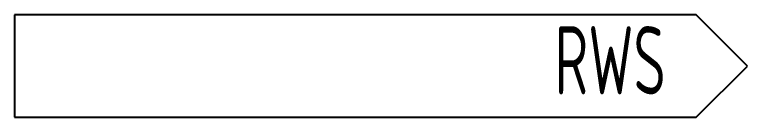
# Model space of a CAD drawing. Header units: inches. Extents: x 9135 to 19446, y -2384 to -733.
# Drawn here: x 14100.5 to 14119.74, y -1056.49 to -1053.8 of the extents above; entities that cross this region are included whole.
import ezdxf

# ---------------------------------------------------------------- set-up
doc = ezdxf.new("R2010")
doc.units = ezdxf.units.IN
doc.header["$MEASUREMENT"] = 0
doc.layers.add('15-进出物流标志', color=7, linetype='Continuous', lineweight=25)
doc.layers.add('20-文本', color=7, linetype='Continuous', lineweight=25)
doc.styles.add('UP-文字', font='gbenor.shx', dxfattribs={"bigfont": 'gbcbig.shx'})

msp = doc.modelspace()

# ---------------------------------------------------------------- linework, layer by layer
at = {"layer": '15-进出物流标志'}
for p, q in [((14118.397, -1053.809), (14100.503, -1053.805)), ((14100.503, -1053.805), (14100.503, -1056.489)), ((14119.739, -1055.151), (14118.397, -1053.809)), ((14118.397, -1056.493), (14119.739, -1055.151)), ((14100.503, -1056.489), (14118.397, -1056.493))]:
    msp.add_line(p, q, dxfattribs=at)

# ---------------------------------------------------------------- texts
at = {"layer": '20-文本', "insert": (14116.137, -1054.997), "char_height": 2.23678, "attachment_point": 5, "style": 'UP-文字'}
msp.add_mtext_dynamic_manual_height_columns('\\pt20;{\\H0.8x;\\W0.7;RWS}', width=42.74279, gutter_width=12.5, heights=[0], dxfattribs=at)

doc.saveas('drawing.dxf')
